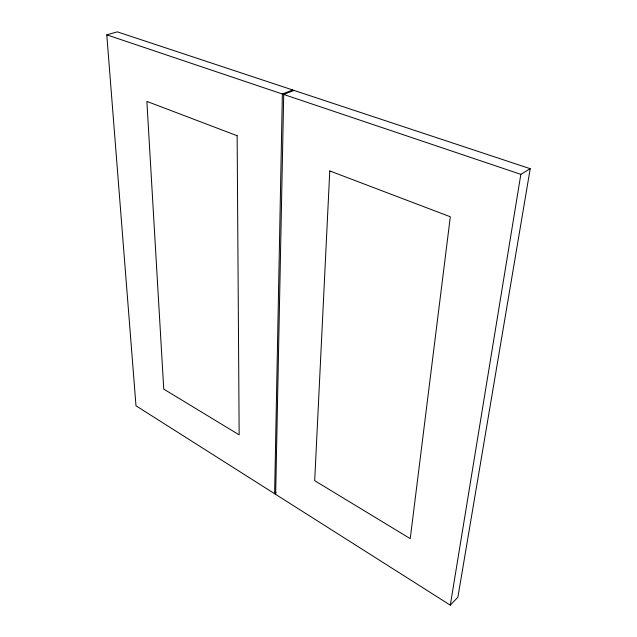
<?xml version="1.0" encoding="UTF-8"?>
<svg xmlns="http://www.w3.org/2000/svg" width="637" height="637" viewBox="0 0 637 637"><rect width="100%" height="100%" fill="white"/><g stroke="black" fill="none" stroke-linecap="round" stroke-linejoin="round"><path stroke-width="0.96" d="M275.662 494.384L283.712 94.451L294.063 90.422M450.311 605.15L520.851 174.347L530.215 168.701L117.335 31.85L106.785 34.844L135.992 405.801L450.311 605.15L457.884 597.219L530.215 168.701M276.092 492.608L274.627 493.731L282.366 93.997L292.717 89.976M106.785 34.844L520.851 174.347M329.775 170.939L314.694 480.672L410.244 538.639L450.319 216.771L329.775 170.939M237.139 135.721L146.876 101.402L163.749 389.111L239.162 434.856L237.139 135.721"/></g></svg>
